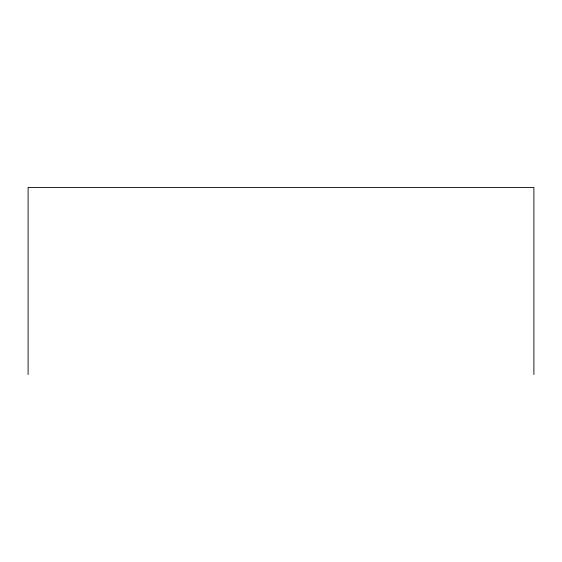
<?xml version="1.0" encoding="UTF-8"?>
<svg xmlns="http://www.w3.org/2000/svg" width="562" height="562" viewBox="0 0 562 562"><rect width="100%" height="100%" fill="white"/><g stroke="black" fill="none" stroke-linecap="round" stroke-linejoin="round"><path stroke-width="0.84" d="M533.9 374.531L533.9 187.469L28.1 187.469L28.1 374.531"/></g></svg>
